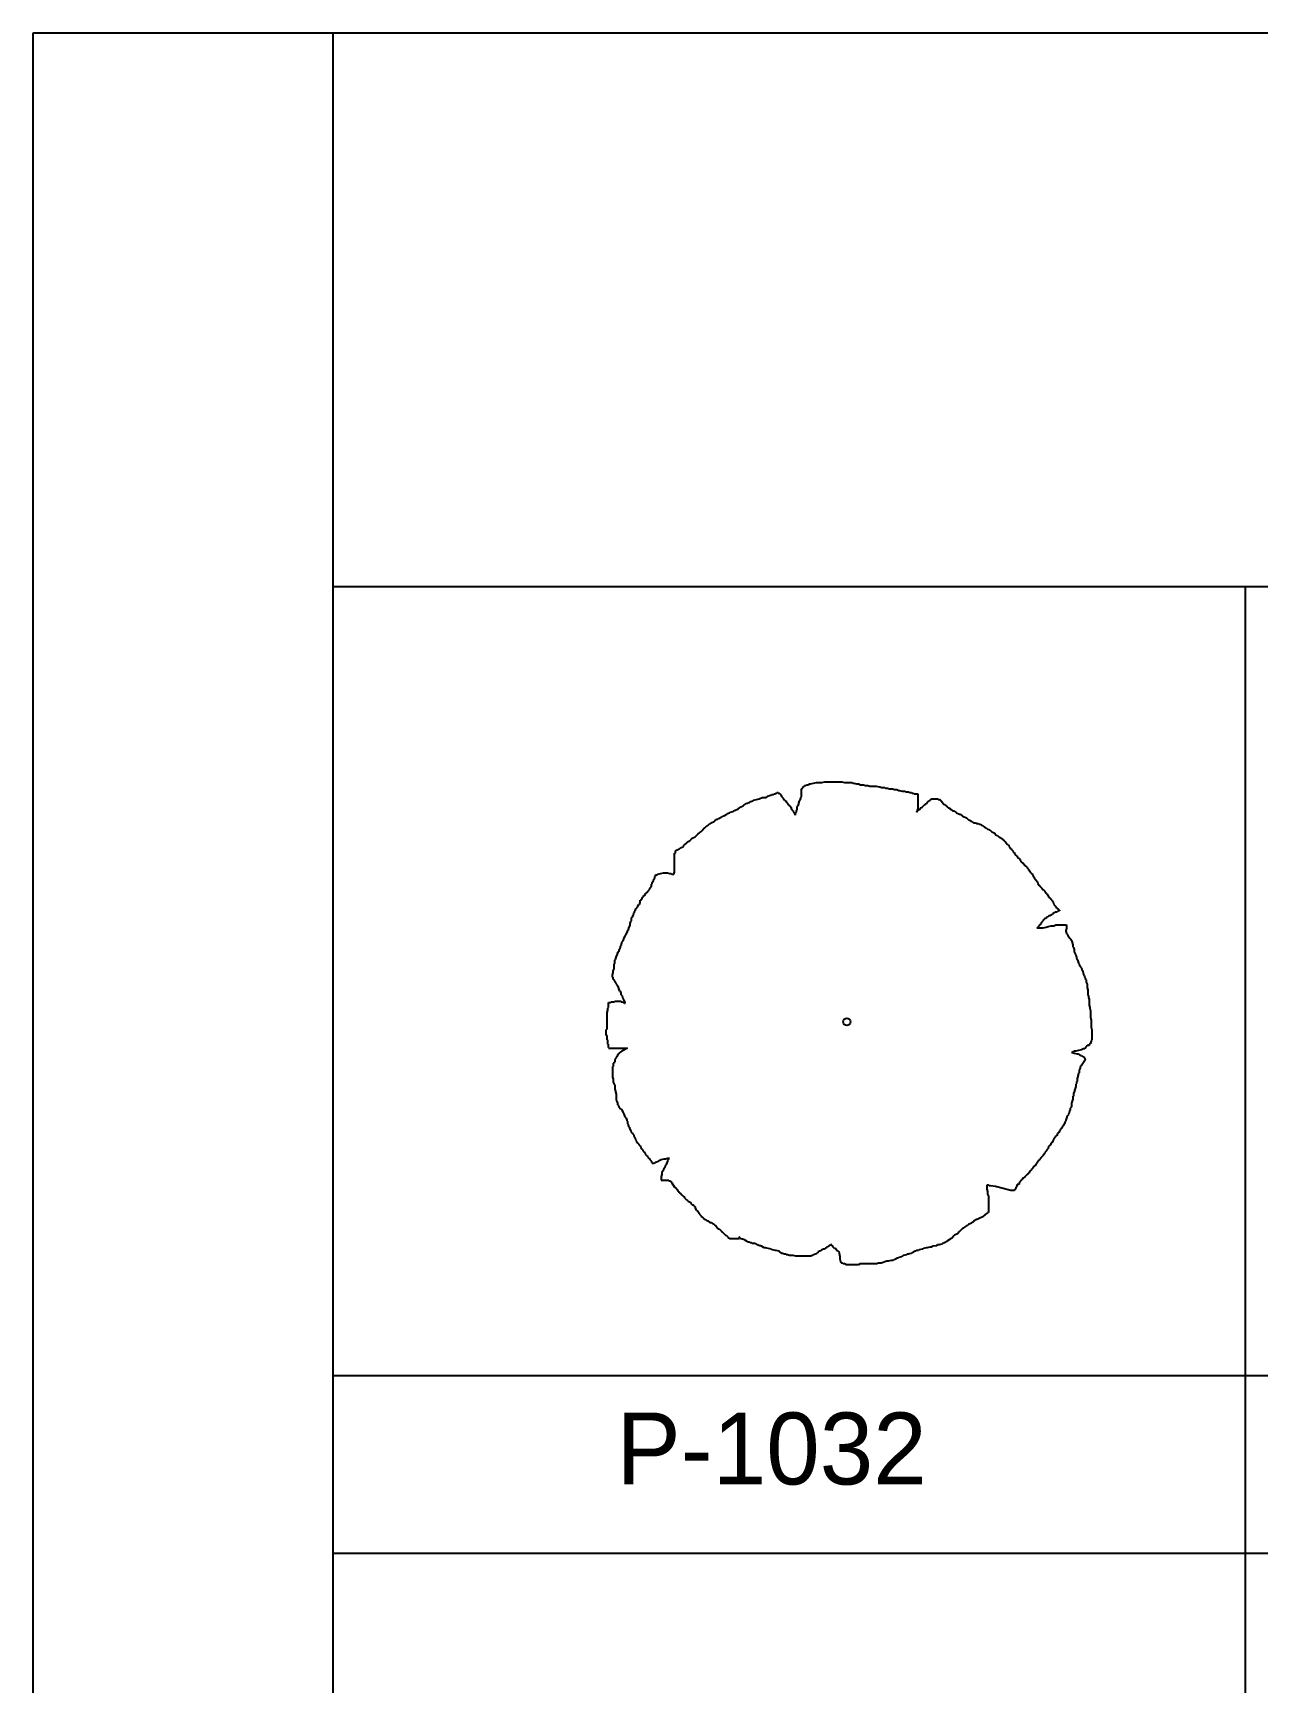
# Model space of a CAD drawing. Extents: x -74 to 94, y -49 to 40.
# Drawn here: x -68.92 to -58.7, y -25.26 to -11.49 of the extents above; entities that cross this region are included whole.
import ezdxf

# ---------------------------------------------------------------- set-up
doc = ezdxf.new("R2010")
doc.units = 0
doc.header["$LTSCALE"] = 100
doc.header["$MEASUREMENT"] = 0
doc.layers.add('FOLHA', color=3, linetype='CONTINUOUS')
doc.layers.add('P-ARVORE', color=2, linetype='CONTINUOUS')

# ---------------------------------------------------------------- blocks, each defined once
blk = doc.blocks.new('P-1032')
at = {"layer": 'P-ARVORE'}
for p, q in [((-0.756, 3.756), (-0.756, 3.886)), ((-0.756, 3.886), (-0.745, 3.886)), ((-0.745, 3.886), (-0.745, 3.897)), ((-0.745, 3.897), (-0.733, 3.897)), ((-0.733, 3.909), (-0.721, 3.921)), ((-0.733, 3.897), (-0.733, 3.909)), ((-0.721, 3.921), (-0.721, 3.933)), ((-0.721, 3.933), (-0.709, 3.933)), ((-0.709, 3.933), (-0.709, 3.944)), ((-0.709, 3.944), (-0.686, 3.944)), ((-0.686, 3.944), (-0.674, 3.956)), ((-0.674, 3.956), (-0.639, 3.956)), ((-0.639, 3.956), (-0.627, 3.968)), ((-0.627, 3.968), (-0.604, 3.968)), ((-0.604, 3.968), (-0.556, 3.98)), ((-0.556, 3.98), (-0.509, 3.991)), ((-0.509, 3.991), (-0.415, 3.991)), ((-0.415, 3.991), (-0.368, 4.003)), ((-0.368, 4.003), (-0.086, 4.003)), ((-0.086, 4.003), (-0.039, 3.991)), ((-0.039, 3.991), (0.09, 3.991)), ((0.09, 3.991), (0.102, 3.98)), ((0.102, 3.98), (0.114, 3.98)), ((0.114, 3.98), (0.161, 3.968)), ((0.161, 3.968), (0.208, 3.968)), ((0.208, 3.968), (0.219, 3.956)), ((0.219, 3.956), (0.29, 3.956)), ((0.29, 3.956), (0.302, 3.944)), ((0.302, 3.944), (0.349, 3.944)), ((0.349, 3.944), (0.384, 3.933)), ((0.384, 3.933), (0.49, 3.933)), ((0.49, 3.933), (0.537, 3.921)), ((0.537, 3.921), (0.549, 3.921)), ((0.549, 3.921), (0.584, 3.909)), ((0.584, 3.909), (0.631, 3.909)), ((0.631, 3.909), (0.643, 3.897)), ((0.643, 3.897), (0.69, 3.897)), ((0.69, 3.897), (0.702, 3.886)), ((0.702, 3.886), (0.772, 3.886)), ((0.772, 3.886), (0.784, 3.874)), ((0.784, 3.874), (0.831, 3.874)), ((0.831, 3.874), (0.866, 3.862)), ((0.866, 3.862), (0.878, 3.862)), ((0.878, 3.862), (0.925, 3.85)), ((-1.791, 3.568), (-1.779, 3.58)), ((-1.779, 3.58), (-1.732, 3.603)), ((-1.732, 3.603), (-1.72, 3.615)), ((-1.72, 3.615), (-1.685, 3.639)), ((-1.685, 3.639), (-1.673, 3.65)), ((-1.673, 3.65), (-1.65, 3.65)), ((-1.65, 3.65), (-1.638, 3.662)), ((-1.638, 3.662), (-1.626, 3.662)), ((-1.626, 3.662), (-1.603, 3.674)), ((-1.603, 3.674), (-1.568, 3.686)), ((-1.568, 3.686), (-1.556, 3.697)), ((-1.556, 3.697), (-1.509, 3.709)), ((-1.509, 3.709), (-1.462, 3.721)), ((-1.462, 3.721), (-1.415, 3.744)), ((-1.415, 3.744), (-1.344, 3.744)), ((-1.344, 3.744), (-1.309, 3.768)), ((-1.309, 3.768), (-1.297, 3.768)), ((-1.297, 3.768), (-1.285, 3.78)), ((-1.285, 3.78), (-1.262, 3.78)), ((-1.262, 3.78), (-1.25, 3.791)), ((-1.25, 3.791), (-1.226, 3.791)), ((-1.226, 3.791), (-1.215, 3.803)), ((-1.215, 3.803), (-1.191, 3.803)), ((-1.191, 3.803), (-1.191, 3.815)), ((-1.191, 3.815), (-1.168, 3.815)), ((-1.168, 3.815), (-1.168, 3.827)), ((-1.168, 3.827), (-1.144, 3.827)), ((-1.144, 3.827), (-1.144, 3.815)), ((-1.144, 3.815), (-1.133, 3.815)), ((-1.133, 3.815), (-1.109, 3.791)), ((-1.109, 3.791), (-1.085, 3.756)), ((-1.085, 3.756), (-1.062, 3.733)), ((-1.062, 3.733), (-1.038, 3.697)), ((-1.038, 3.697), (-1.027, 3.697)), ((-1.027, 3.697), (-1.027, 3.686)), ((-1.027, 3.686), (-1.015, 3.686)), ((-1.015, 3.686), (-1.015, 3.674)), ((-1.015, 3.674), (-1.003, 3.662)), ((-1.003, 3.662), (-0.992, 3.65)), ((-0.992, 3.65), (-0.968, 3.615)), ((-0.968, 3.615), (-0.956, 3.615)), ((-0.956, 3.615), (-0.956, 3.603)), ((-0.956, 3.603), (-0.933, 3.58)), ((-0.933, 3.58), (-0.921, 3.545)), ((-0.827, 3.592), (-0.815, 3.603)), ((-0.827, 3.545), (-0.827, 3.592)), ((-0.815, 3.603), (-0.803, 3.639)), ((-0.803, 3.65), (-0.791, 3.686)), ((-0.803, 3.639), (-0.803, 3.65)), ((-0.791, 3.686), (-0.78, 3.697)), ((-0.78, 3.697), (-0.768, 3.733)), ((-0.768, 3.744), (-0.756, 3.756)), ((-0.768, 3.733), (-0.768, 3.744)), ((0.925, 3.85), (0.972, 3.85)), ((0.972, 3.85), (0.984, 3.838)), ((0.984, 3.838), (1.031, 3.838)), ((1.031, 3.838), (1.043, 3.827)), ((1.043, 3.827), (1.078, 3.827)), ((1.078, 3.827), (1.09, 3.815)), ((1.09, 3.815), (1.113, 3.815)), ((1.113, 3.815), (1.125, 3.803)), ((1.125, 3.803), (1.184, 3.803)), ((1.184, 3.803), (1.184, 3.556)), ((1.231, 3.568), (1.255, 3.58)), ((1.255, 3.58), (1.29, 3.615)), ((1.29, 3.615), (1.301, 3.627)), ((1.301, 3.627), (1.313, 3.627)), ((1.313, 3.627), (1.313, 3.639)), ((1.313, 3.639), (1.325, 3.639)), ((1.325, 3.639), (1.325, 3.65)), ((1.325, 3.65), (1.337, 3.65)), ((1.337, 3.65), (1.337, 3.662)), ((1.337, 3.662), (1.348, 3.662)), ((1.348, 3.662), (1.348, 3.674)), ((1.348, 3.674), (1.36, 3.674)), ((1.36, 3.674), (1.36, 3.686)), ((1.36, 3.686), (1.372, 3.686)), ((1.372, 3.686), (1.384, 3.697)), ((1.384, 3.697), (1.396, 3.697)), ((1.396, 3.697), (1.396, 3.709)), ((1.396, 3.709), (1.407, 3.709)), ((1.407, 3.709), (1.407, 3.721)), ((1.407, 3.721), (1.525, 3.721)), ((1.525, 3.721), (1.525, 3.709)), ((1.525, 3.709), (1.548, 3.709)), ((1.548, 3.709), (1.56, 3.697)), ((1.56, 3.697), (1.56, 3.686)), ((1.56, 3.686), (1.572, 3.686)), ((1.572, 3.686), (1.595, 3.662)), ((1.595, 3.662), (1.595, 3.65)), ((1.595, 3.65), (1.607, 3.639)), ((1.607, 3.639), (1.619, 3.639)), ((1.619, 3.639), (1.619, 3.627)), ((1.619, 3.627), (1.631, 3.627)), ((1.631, 3.627), (1.654, 3.603)), ((1.654, 3.603), (1.666, 3.603)), ((1.666, 3.603), (1.666, 3.592)), ((1.666, 3.592), (1.678, 3.58)), ((1.678, 3.58), (1.69, 3.58)), ((1.69, 3.58), (1.69, 3.568)), ((-2.297, 3.298), (-2.285, 3.309)), ((-2.285, 3.309), (-2.273, 3.309)), ((-2.273, 3.309), (-2.261, 3.321)), ((-2.261, 3.321), (-2.214, 3.345)), ((-2.214, 3.345), (-2.203, 3.356)), ((-2.203, 3.356), (-2.167, 3.38)), ((-2.167, 3.38), (-2.155, 3.38)), ((-2.155, 3.38), (-2.144, 3.392)), ((-2.144, 3.392), (-2.132, 3.392)), ((-2.132, 3.392), (-2.12, 3.403)), ((-2.12, 3.403), (-2.097, 3.415)), ((-2.097, 3.415), (-2.085, 3.427)), ((-2.085, 3.427), (-2.073, 3.427)), ((-2.073, 3.427), (-2.062, 3.439)), ((-2.062, 3.439), (-2.05, 3.439)), ((-2.05, 3.439), (-2.003, 3.462)), ((-2.003, 3.462), (-1.991, 3.474)), ((-1.991, 3.474), (-1.956, 3.486)), ((-1.956, 3.486), (-1.944, 3.498)), ((-1.944, 3.498), (-1.897, 3.509)), ((-1.897, 3.509), (-1.861, 3.533)), ((-1.861, 3.533), (-1.85, 3.533)), ((-1.85, 3.533), (-1.838, 3.545)), ((-1.838, 3.545), (-1.826, 3.545)), ((-1.826, 3.545), (-1.803, 3.568)), ((-1.803, 3.568), (-1.791, 3.568)), ((-0.921, 3.545), (-0.909, 3.533)), ((-0.909, 3.533), (-0.909, 3.521)), ((-0.909, 3.521), (-0.897, 3.521)), ((-0.897, 3.521), (-0.897, 3.509)), ((-0.897, 3.509), (-0.886, 3.498)), ((-0.886, 3.498), (-0.886, 3.486)), ((-0.886, 3.486), (-0.874, 3.474)), ((-0.874, 3.474), (-0.874, 3.462)), ((-0.874, 3.462), (-0.862, 3.462)), ((-0.862, 3.462), (-0.85, 3.474)), ((-0.862, 3.462), (-0.862, 3.45)), ((-0.862, 3.45), (-0.862, 3.462)), ((-0.85, 3.486), (-0.839, 3.498)), ((-0.85, 3.474), (-0.85, 3.486)), ((-0.839, 3.521), (-0.827, 3.545)), ((-0.839, 3.498), (-0.839, 3.521)), ((1.16, 3.498), (1.184, 3.533)), ((1.172, 3.509), (1.16, 3.509)), ((1.16, 3.509), (1.16, 3.498)), ((1.184, 3.556), (1.172, 3.545)), ((1.172, 3.545), (1.172, 3.509)), ((1.184, 3.533), (1.231, 3.556)), ((1.231, 3.556), (1.231, 3.568)), ((1.69, 3.568), (1.713, 3.568)), ((1.713, 3.568), (1.713, 3.556)), ((1.713, 3.556), (1.736, 3.556)), ((1.736, 3.556), (1.736, 3.545)), ((1.736, 3.545), (1.76, 3.533)), ((1.76, 3.533), (1.76, 3.521)), ((1.76, 3.521), (1.784, 3.521)), ((1.784, 3.521), (1.819, 3.498)), ((1.819, 3.498), (1.831, 3.486)), ((1.831, 3.486), (1.878, 3.462)), ((1.878, 3.462), (1.889, 3.462)), ((1.889, 3.462), (1.925, 3.439)), ((1.925, 3.439), (1.937, 3.427)), ((1.937, 3.427), (1.948, 3.427)), ((1.948, 3.427), (1.995, 3.403)), ((1.995, 3.403), (2.007, 3.392)), ((2.007, 3.392), (2.03, 3.368)), ((2.03, 3.368), (2.042, 3.368)), ((2.042, 3.368), (2.054, 3.357)), ((2.054, 3.357), (2.066, 3.357)), ((2.066, 3.357), (2.078, 3.345)), ((2.078, 3.345), (2.089, 3.345)), ((2.089, 3.345), (2.101, 3.333)), ((2.101, 3.333), (2.113, 3.333)), ((2.113, 3.333), (2.113, 3.321)), ((2.113, 3.321), (2.148, 3.321)), ((2.148, 3.321), (2.16, 3.309)), ((2.16, 3.309), (2.195, 3.309)), ((2.195, 3.309), (2.207, 3.298)), ((-2.626, 3.015), (-2.579, 3.062)), ((-2.579, 3.062), (-2.532, 3.086)), ((-2.532, 3.086), (-2.485, 3.133)), ((-2.485, 3.133), (-2.45, 3.157)), ((-2.45, 3.157), (-2.438, 3.168)), ((-2.438, 3.168), (-2.414, 3.192)), ((-2.414, 3.192), (-2.379, 3.239)), ((-2.379, 3.239), (-2.367, 3.239)), ((-2.367, 3.239), (-2.332, 3.274)), ((-2.332, 3.274), (-2.32, 3.274)), ((-2.32, 3.274), (-2.297, 3.298)), ((2.207, 3.298), (2.23, 3.298)), ((2.23, 3.298), (2.242, 3.286)), ((2.242, 3.286), (2.254, 3.286)), ((2.254, 3.286), (2.254, 3.274)), ((2.254, 3.274), (2.266, 3.274)), ((2.266, 3.274), (2.289, 3.251)), ((2.289, 3.251), (2.301, 3.251)), ((2.301, 3.251), (2.313, 3.239)), ((2.313, 3.239), (2.325, 3.239)), ((2.325, 3.239), (2.336, 3.227)), ((2.336, 3.227), (2.348, 3.215)), ((2.348, 3.215), (2.36, 3.215)), ((2.36, 3.215), (2.372, 3.204)), ((2.372, 3.204), (2.383, 3.204)), ((2.383, 3.204), (2.395, 3.192)), ((2.395, 3.192), (2.407, 3.18)), ((2.407, 3.18), (2.418, 3.168)), ((2.418, 3.168), (2.466, 3.145)), ((2.466, 3.145), (2.466, 3.133)), ((2.466, 3.133), (2.477, 3.121)), ((2.477, 3.121), (2.489, 3.121)), ((2.489, 3.121), (2.501, 3.109)), ((2.501, 3.109), (2.513, 3.109)), ((2.513, 3.109), (2.536, 3.086)), ((2.536, 3.086), (2.548, 3.086)), ((2.548, 3.086), (2.548, 3.074)), ((2.548, 3.074), (2.56, 3.074)), ((2.56, 3.074), (2.571, 3.062)), ((2.571, 3.062), (2.583, 3.062)), ((2.583, 3.062), (2.607, 3.039)), ((2.607, 3.039), (2.618, 3.039)), ((2.618, 3.039), (2.618, 3.027)), ((-2.873, 2.498), (-2.873, 2.816)), ((-2.873, 2.816), (-2.861, 2.816)), ((-2.861, 2.816), (-2.861, 2.851)), ((-2.861, 2.851), (-2.849, 2.851)), ((-2.849, 2.863), (-2.814, 2.874)), ((-2.849, 2.851), (-2.849, 2.863)), ((-2.814, 2.874), (-2.802, 2.886)), ((-2.802, 2.886), (-2.79, 2.886)), ((-2.79, 2.886), (-2.767, 2.91)), ((-2.767, 2.91), (-2.755, 2.91)), ((-2.755, 2.91), (-2.743, 2.921)), ((-2.743, 2.921), (-2.732, 2.921)), ((-2.732, 2.921), (-2.72, 2.933)), ((-2.72, 2.945), (-2.684, 2.968)), ((-2.72, 2.933), (-2.72, 2.945)), ((-2.684, 2.968), (-2.673, 2.98)), ((-2.673, 2.98), (-2.638, 3.015)), ((-2.638, 3.015), (-2.626, 3.015)), ((2.618, 3.027), (2.63, 3.016)), ((2.63, 3.016), (2.642, 3.016)), ((2.642, 3.016), (2.642, 3.004)), ((2.642, 3.004), (2.654, 2.992)), ((2.654, 2.992), (2.677, 2.957)), ((2.677, 2.957), (2.689, 2.957)), ((2.689, 2.957), (2.689, 2.945)), ((2.689, 2.945), (2.701, 2.945)), ((2.701, 2.945), (2.701, 2.933)), ((2.701, 2.933), (2.713, 2.921)), ((2.713, 2.921), (2.736, 2.886)), ((2.736, 2.886), (2.748, 2.886)), ((2.748, 2.886), (2.748, 2.874)), ((2.748, 2.874), (2.771, 2.851)), ((2.771, 2.851), (2.771, 2.839)), ((2.771, 2.839), (2.783, 2.827)), ((2.783, 2.827), (2.795, 2.827)), ((2.795, 2.827), (2.795, 2.816)), ((2.795, 2.816), (2.818, 2.78)), ((2.818, 2.78), (2.83, 2.768)), ((2.83, 2.768), (2.842, 2.768)), ((2.842, 2.768), (2.842, 2.757)), ((2.842, 2.757), (2.865, 2.733)), ((-3.108, 2.475), (-3.061, 2.486)), ((-3.061, 2.486), (-2.99, 2.486)), ((-2.99, 2.486), (-2.955, 2.475)), ((-2.885, 2.463), (-2.873, 2.498)), ((2.865, 2.733), (2.889, 2.71)), ((2.889, 2.71), (2.889, 2.686)), ((2.889, 2.686), (2.901, 2.686)), ((2.901, 2.686), (2.901, 2.675)), ((2.901, 2.675), (2.912, 2.663)), ((2.912, 2.663), (2.924, 2.663)), ((2.924, 2.663), (2.924, 2.651)), ((2.924, 2.651), (2.936, 2.651)), ((2.936, 2.651), (2.948, 2.639)), ((2.948, 2.639), (2.948, 2.627)), ((2.948, 2.627), (2.959, 2.627)), ((2.959, 2.627), (2.971, 2.616)), ((2.971, 2.616), (2.971, 2.604)), ((2.971, 2.604), (2.983, 2.604)), ((2.983, 2.604), (2.995, 2.592)), ((2.995, 2.592), (2.995, 2.58)), ((2.995, 2.58), (3.007, 2.58)), ((3.007, 2.58), (3.007, 2.569)), ((3.007, 2.569), (3.03, 2.545)), ((3.03, 2.545), (3.03, 2.533)), ((3.03, 2.533), (3.042, 2.533)), ((3.042, 2.533), (3.065, 2.498)), ((3.065, 2.498), (3.065, 2.486)), ((3.065, 2.486), (3.077, 2.486)), ((3.077, 2.486), (3.077, 2.474)), ((-3.308, 2.192), (-3.284, 2.216)), ((-3.284, 2.228), (-3.261, 2.263)), ((-3.284, 2.216), (-3.284, 2.228)), ((-3.261, 2.263), (-3.261, 2.298)), ((-3.261, 2.298), (-3.249, 2.298)), ((-3.249, 2.322), (-3.226, 2.357)), ((-3.249, 2.298), (-3.249, 2.322)), ((-3.226, 2.369), (-3.202, 2.404)), ((-3.226, 2.357), (-3.226, 2.369)), ((-3.202, 2.404), (-3.202, 2.427)), ((-3.202, 2.427), (-3.19, 2.427)), ((-3.19, 2.427), (-3.19, 2.451)), ((-3.19, 2.451), (-3.167, 2.451)), ((-3.167, 2.451), (-3.155, 2.463)), ((-3.155, 2.463), (-3.108, 2.475)), ((-2.955, 2.475), (-2.931, 2.475)), ((-2.931, 2.475), (-2.92, 2.463)), ((-2.92, 2.463), (-2.885, 2.463)), ((3.077, 2.474), (3.089, 2.474)), ((3.089, 2.474), (3.089, 2.463)), ((3.089, 2.463), (3.1, 2.451)), ((3.1, 2.451), (3.1, 2.439)), ((3.1, 2.439), (3.124, 2.416)), ((3.124, 2.416), (3.124, 2.392)), ((3.124, 2.392), (3.136, 2.392)), ((3.136, 2.392), (3.136, 2.381)), ((3.136, 2.381), (3.148, 2.381)), ((3.148, 2.381), (3.148, 2.369)), ((3.148, 2.369), (3.159, 2.357)), ((3.159, 2.357), (3.171, 2.333)), ((3.171, 2.333), (3.183, 2.322)), ((3.183, 2.322), (3.183, 2.31)), ((3.183, 2.31), (3.206, 2.275)), ((3.206, 2.275), (3.218, 2.275)), ((3.218, 2.275), (3.218, 2.263)), ((3.218, 2.263), (3.23, 2.251)), ((3.23, 2.251), (3.254, 2.228)), ((3.254, 2.228), (3.277, 2.204)), ((3.277, 2.204), (3.289, 2.192)), ((-3.496, 1.91), (-3.472, 1.957)), ((-3.472, 1.957), (-3.461, 1.957)), ((-3.461, 1.957), (-3.449, 1.992)), ((-3.449, 1.992), (-3.449, 2.028)), ((-3.449, 2.028), (-3.437, 2.028)), ((-3.437, 2.028), (-3.414, 2.063)), ((-3.414, 2.063), (-3.414, 2.075)), ((-3.414, 2.075), (-3.402, 2.075)), ((-3.402, 2.075), (-3.402, 2.086)), ((-3.402, 2.086), (-3.39, 2.086)), ((-3.39, 2.086), (-3.39, 2.11)), ((-3.39, 2.11), (-3.378, 2.11)), ((-3.378, 2.11), (-3.367, 2.122)), ((-3.367, 2.134), (-3.355, 2.145)), ((-3.367, 2.122), (-3.367, 2.134)), ((-3.355, 2.145), (-3.343, 2.145)), ((-3.343, 2.145), (-3.343, 2.157)), ((-3.343, 2.157), (-3.331, 2.157)), ((-3.331, 2.157), (-3.331, 2.169)), ((-3.331, 2.169), (-3.319, 2.169)), ((-3.319, 2.169), (-3.319, 2.181)), ((-3.319, 2.181), (-3.308, 2.181)), ((-3.308, 2.181), (-3.308, 2.192)), ((3.289, 2.192), (3.3, 2.181)), ((3.3, 2.181), (3.324, 2.145)), ((3.324, 2.145), (3.336, 2.133)), ((3.336, 2.133), (3.336, 2.122)), ((3.336, 2.122), (3.347, 2.122)), ((3.347, 2.122), (3.371, 2.075)), ((3.371, 2.075), (3.383, 2.075)), ((3.383, 2.075), (3.383, 2.063)), ((3.383, 2.063), (3.395, 2.063)), ((3.395, 2.063), (3.395, 2.051)), ((3.395, 2.051), (3.418, 2.028)), ((3.418, 2.028), (3.43, 2.016)), ((3.43, 2.016), (3.43, 2.004)), ((3.43, 2.004), (3.442, 2.004)), ((3.442, 2.004), (3.442, 1.981)), ((3.442, 1.981), (3.453, 1.969)), ((3.453, 1.969), (3.453, 1.957)), ((3.453, 1.957), (3.477, 1.934)), ((3.477, 1.934), (3.477, 1.922)), ((-3.614, 1.64), (-3.602, 1.675)), ((-3.602, 1.675), (-3.59, 1.687)), ((-3.59, 1.734), (-3.578, 1.745)), ((-3.59, 1.687), (-3.59, 1.734)), ((-3.578, 1.745), (-3.566, 1.781)), ((-3.566, 1.781), (-3.555, 1.793)), ((-3.555, 1.793), (-3.555, 1.816)), ((-3.555, 1.816), (-3.543, 1.816)), ((-3.543, 1.84), (-3.531, 1.851)), ((-3.543, 1.816), (-3.543, 1.84)), ((-3.531, 1.851), (-3.52, 1.887)), ((-3.52, 1.887), (-3.496, 1.91)), ((3.254, 1.663), (3.241, 1.651)), ((3.265, 1.675), (3.254, 1.663)), ((3.277, 1.687), (3.265, 1.687)), ((3.265, 1.687), (3.265, 1.675)), ((3.3, 1.722), (3.277, 1.699)), ((3.277, 1.699), (3.277, 1.687)), ((3.324, 1.722), (3.3, 1.722)), ((3.336, 1.746), (3.324, 1.734)), ((3.324, 1.734), (3.324, 1.722)), ((3.347, 1.746), (3.336, 1.746)), ((3.359, 1.757), (3.347, 1.746)), ((3.371, 1.769), (3.359, 1.757)), ((3.395, 1.769), (3.371, 1.769)), ((3.406, 1.781), (3.395, 1.781)), ((3.395, 1.781), (3.395, 1.769)), ((3.418, 1.793), (3.406, 1.781)), ((3.43, 1.793), (3.418, 1.793)), ((3.442, 1.804), (3.43, 1.804)), ((3.43, 1.804), (3.43, 1.793)), ((3.453, 1.816), (3.442, 1.804)), ((3.465, 1.816), (3.453, 1.816)), ((3.477, 1.828), (3.465, 1.816)), ((3.477, 1.922), (3.488, 1.922)), ((3.5, 1.828), (3.477, 1.828)), ((3.488, 1.922), (3.488, 1.91)), ((3.488, 1.91), (3.5, 1.91)), ((3.5, 1.91), (3.5, 1.898)), ((3.5, 1.898), (3.512, 1.898)), ((3.512, 1.84), (3.5, 1.828)), ((3.512, 1.898), (3.512, 1.887)), ((3.512, 1.887), (3.524, 1.887)), ((3.524, 1.84), (3.512, 1.84)), ((3.524, 1.887), (3.524, 1.875)), ((3.524, 1.875), (3.536, 1.875)), ((3.536, 1.851), (3.524, 1.84)), ((3.536, 1.875), (3.536, 1.863)), ((3.536, 1.863), (3.547, 1.863)), ((3.547, 1.851), (3.536, 1.851)), ((3.547, 1.863), (3.547, 1.851)), ((-3.743, 1.346), (-3.719, 1.381)), ((-3.719, 1.393), (-3.696, 1.428)), ((-3.719, 1.381), (-3.719, 1.393)), ((-3.696, 1.44), (-3.684, 1.452)), ((-3.696, 1.428), (-3.696, 1.44)), ((-3.684, 1.463), (-3.661, 1.499)), ((-3.684, 1.452), (-3.684, 1.463)), ((-3.661, 1.499), (-3.661, 1.522)), ((-3.661, 1.522), (-3.649, 1.522)), ((-3.649, 1.522), (-3.637, 1.557)), ((-3.637, 1.569), (-3.614, 1.605)), ((-3.637, 1.557), (-3.637, 1.569)), ((-3.614, 1.605), (-3.614, 1.64)), ((3.183, 1.581), (3.171, 1.569)), ((3.171, 1.569), (3.277, 1.569)), ((3.206, 1.604), (3.183, 1.581)), ((3.218, 1.616), (3.206, 1.604)), ((3.23, 1.616), (3.218, 1.616)), ((3.241, 1.64), (3.23, 1.64)), ((3.23, 1.64), (3.23, 1.616)), ((3.241, 1.651), (3.241, 1.64)), ((3.277, 1.569), (3.324, 1.581)), ((3.324, 1.581), (3.359, 1.593)), ((3.359, 1.593), (3.406, 1.604)), ((3.406, 1.604), (3.453, 1.604)), ((3.453, 1.604), (3.488, 1.616)), ((3.488, 1.616), (3.665, 1.616)), ((3.665, 1.558), (3.653, 1.522)), ((3.653, 1.522), (3.653, 1.51)), ((3.653, 1.51), (3.665, 1.475)), ((3.665, 1.616), (3.665, 1.558)), ((3.665, 1.475), (3.677, 1.463)), ((3.677, 1.463), (3.689, 1.428)), ((3.689, 1.428), (3.724, 1.393)), ((3.724, 1.393), (3.724, 1.381)), ((3.724, 1.381), (3.735, 1.381)), ((3.735, 1.381), (3.735, 1.369)), ((-3.849, 1.087), (-3.825, 1.122)), ((-3.825, 1.134), (-3.813, 1.169)), ((-3.825, 1.122), (-3.825, 1.134)), ((-3.813, 1.169), (-3.802, 1.169)), ((-3.802, 1.169), (-3.79, 1.205)), ((-3.79, 1.205), (-3.778, 1.24)), ((-3.778, 1.264), (-3.766, 1.275)), ((-3.778, 1.24), (-3.778, 1.264)), ((-3.766, 1.275), (-3.755, 1.31)), ((-3.755, 1.322), (-3.743, 1.334)), ((-3.755, 1.31), (-3.755, 1.322)), ((-3.743, 1.334), (-3.743, 1.346)), ((3.735, 1.369), (3.747, 1.358)), ((3.747, 1.358), (3.759, 1.322)), ((3.759, 1.322), (3.771, 1.287)), ((3.771, 1.287), (3.771, 1.252)), ((3.771, 1.252), (3.783, 1.24)), ((3.783, 1.24), (3.794, 1.205)), ((3.794, 1.205), (3.794, 1.169)), ((3.794, 1.169), (3.806, 1.134)), ((3.806, 1.134), (3.806, 1.122)), ((3.806, 1.122), (3.818, 1.122)), ((3.818, 1.122), (3.83, 1.075)), ((-3.908, 0.781), (-3.896, 0.828)), ((-3.896, 0.852), (-3.884, 0.887)), ((-3.896, 0.828), (-3.896, 0.852)), ((-3.884, 0.958), (-3.872, 0.981)), ((-3.884, 0.887), (-3.884, 0.958)), ((-3.872, 1.028), (-3.86, 1.04)), ((-3.872, 0.981), (-3.872, 1.028)), ((-3.86, 1.04), (-3.849, 1.075)), ((-3.849, 1.075), (-3.849, 1.087)), ((3.83, 1.075), (3.83, 1.064)), ((3.83, 1.064), (3.853, 1.028)), ((3.853, 1.028), (3.853, 1.017)), ((3.853, 1.017), (3.865, 0.981)), ((3.865, 0.981), (3.877, 0.969)), ((3.877, 0.969), (3.877, 0.958)), ((3.877, 0.958), (3.9, 0.923)), ((3.9, 0.923), (3.9, 0.911)), ((3.9, 0.911), (3.912, 0.899)), ((3.912, 0.899), (3.924, 0.852)), ((3.924, 0.852), (3.936, 0.852)), ((3.936, 0.852), (3.936, 0.84)), ((3.936, 0.84), (3.947, 0.793)), ((-3.908, 0.746), (-3.908, 0.781)), ((-3.896, 0.746), (-3.908, 0.746)), ((-3.896, 0.711), (-3.896, 0.746)), ((-3.884, 0.699), (-3.896, 0.711)), ((-3.884, 0.687), (-3.884, 0.699)), ((-3.872, 0.687), (-3.884, 0.687)), ((-3.872, 0.675), (-3.872, 0.687)), ((-3.86, 0.664), (-3.872, 0.675)), ((-3.86, 0.652), (-3.86, 0.664)), ((-3.849, 0.652), (-3.86, 0.652)), ((-3.849, 0.64), (-3.849, 0.652)), ((-3.837, 0.628), (-3.849, 0.64)), ((-3.837, 0.617), (-3.837, 0.628)), ((-3.825, 0.605), (-3.837, 0.617)), ((-3.825, 0.593), (-3.825, 0.605)), ((-3.813, 0.593), (-3.825, 0.593)), ((-3.802, 0.558), (-3.813, 0.593)), ((-3.79, 0.523), (-3.802, 0.558)), ((3.947, 0.793), (3.959, 0.781)), ((3.959, 0.781), (3.971, 0.734)), ((3.971, 0.734), (3.982, 0.723)), ((3.982, 0.723), (3.982, 0.699)), ((3.982, 0.699), (3.994, 0.699)), ((3.994, 0.699), (3.994, 0.664)), ((3.994, 0.664), (4.006, 0.629)), ((4.006, 0.629), (4.006, 0.57)), ((4.006, 0.57), (4.018, 0.534)), ((-3.978, 0.241), (-3.978, 0.323)), ((-3.978, 0.323), (-3.943, 0.323)), ((-3.943, 0.323), (-3.931, 0.334)), ((-3.931, 0.334), (-3.884, 0.334)), ((-3.884, 0.334), (-3.872, 0.346)), ((-3.872, 0.346), (-3.766, 0.346)), ((-3.79, 0.511), (-3.79, 0.523)), ((-3.778, 0.511), (-3.79, 0.511)), ((-3.766, 0.476), (-3.778, 0.511)), ((-3.766, 0.452), (-3.766, 0.476)), ((-3.755, 0.452), (-3.766, 0.452)), ((-3.766, 0.346), (-3.766, 0.334)), ((-3.766, 0.334), (-3.743, 0.334)), ((-3.755, 0.44), (-3.755, 0.452)), ((-3.743, 0.429), (-3.755, 0.44)), ((-3.731, 0.382), (-3.743, 0.429)), ((-3.743, 0.334), (-3.731, 0.323)), ((-3.719, 0.37), (-3.731, 0.382)), ((-3.731, 0.323), (-3.708, 0.323)), ((-3.708, 0.346), (-3.719, 0.37)), ((-3.696, 0.334), (-3.708, 0.346)), ((-3.708, 0.323), (-3.708, 0.311)), ((-3.708, 0.311), (-3.696, 0.311)), ((-3.696, 0.311), (-3.696, 0.334)), ((4.018, 0.534), (4.018, 0.452)), ((4.018, 0.452), (4.029, 0.429)), ((4.029, 0.429), (4.029, 0.405)), ((4.029, 0.405), (4.041, 0.37)), ((4.041, 0.37), (4.041, 0.276)), ((4.041, 0.276), (4.053, 0.241)), ((-4.001, 0.158), (-3.99, 0.194)), ((-4.001, -0.124), (-4.001, 0.158)), ((-3.99, 0.229), (-3.978, 0.241)), ((-3.99, 0.194), (-3.99, 0.229)), ((4.053, 0.241), (4.053, 0.229)), ((4.053, 0.229), (4.065, 0.182)), ((4.065, 0.182), (4.065, 0.076)), ((4.065, 0.076), (4.077, 0.029)), ((4.077, 0.029), (4.077, -0.089)), ((-4.013, -0.136), (-4.001, -0.124)), ((-4.013, -0.23), (-4.013, -0.136)), ((-4.001, -0.23), (-4.013, -0.23)), ((-4.001, -0.3), (-4.001, -0.23)), ((4.077, -0.089), (4.088, -0.136)), ((4.088, -0.136), (4.088, -0.3)), ((-3.99, -0.3), (-4.001, -0.3)), ((-3.99, -0.371), (-3.99, -0.3)), ((-3.978, -0.371), (-3.99, -0.371)), ((-3.978, -0.43), (-3.978, -0.371)), ((-3.978, -0.441), (-3.66, -0.441)), ((-3.813, -0.547), (-3.825, -0.547)), ((-3.825, -0.547), (-3.825, -0.57)), ((-3.801, -0.535), (-3.813, -0.547)), ((-3.754, -0.488), (-3.801, -0.524)), ((-3.801, -0.524), (-3.801, -0.535)), ((-3.66, -0.441), (-3.754, -0.488)), ((3.759, -0.512), (3.747, -0.512)), ((3.747, -0.512), (3.794, -0.524)), ((3.771, -0.5), (3.759, -0.512)), ((3.783, -0.5), (3.771, -0.5)), ((3.794, -0.489), (3.783, -0.5)), ((3.818, -0.489), (3.794, -0.489)), ((3.794, -0.524), (3.841, -0.535)), ((3.865, -0.477), (3.818, -0.489)), ((3.841, -0.535), (3.865, -0.535)), ((3.912, -0.465), (3.865, -0.477)), ((3.865, -0.535), (3.877, -0.547)), ((3.877, -0.547), (3.888, -0.547)), ((3.888, -0.547), (3.9, -0.559)), ((3.947, -0.453), (3.912, -0.465)), ((3.971, -0.453), (3.947, -0.453)), ((3.982, -0.441), (3.971, -0.441)), ((3.971, -0.441), (3.971, -0.453)), ((3.994, -0.418), (3.982, -0.43)), ((3.982, -0.43), (3.982, -0.441)), ((4.006, -0.406), (3.994, -0.406)), ((3.994, -0.406), (3.994, -0.418)), ((4.041, -0.394), (4.006, -0.394)), ((4.006, -0.394), (4.006, -0.406)), ((4.053, -0.371), (4.041, -0.371)), ((4.041, -0.371), (4.041, -0.394)), ((4.065, -0.359), (4.053, -0.359)), ((4.053, -0.359), (4.053, -0.371)), ((4.077, -0.324), (4.065, -0.359)), ((4.088, -0.3), (4.077, -0.312)), ((4.077, -0.312), (4.077, -0.324)), ((-3.896, -0.747), (-3.908, -0.747)), ((-3.908, -0.747), (-3.908, -0.923)), ((-3.884, -0.688), (-3.896, -0.688)), ((-3.896, -0.688), (-3.896, -0.747)), ((-3.872, -0.665), (-3.884, -0.676)), ((-3.884, -0.676), (-3.884, -0.688)), ((-3.86, -0.617), (-3.872, -0.629)), ((-3.872, -0.629), (-3.872, -0.665)), ((-3.849, -0.606), (-3.86, -0.606)), ((-3.86, -0.606), (-3.86, -0.617)), ((-3.837, -0.582), (-3.849, -0.582)), ((-3.849, -0.582), (-3.849, -0.606)), ((-3.825, -0.57), (-3.837, -0.57)), ((-3.837, -0.57), (-3.837, -0.582)), ((3.889, -0.77), (3.877, -0.806)), ((3.877, -0.806), (3.877, -0.853)), ((3.9, -0.747), (3.889, -0.758)), ((3.889, -0.758), (3.889, -0.77)), ((3.9, -0.559), (3.912, -0.559)), ((3.912, -0.735), (3.9, -0.735)), ((3.9, -0.735), (3.9, -0.747)), ((3.912, -0.559), (3.924, -0.571)), ((3.924, -0.712), (3.912, -0.723)), ((3.912, -0.723), (3.912, -0.735)), ((3.924, -0.571), (3.936, -0.571)), ((3.982, -0.63), (3.924, -0.712)), ((3.936, -0.571), (3.947, -0.582)), ((3.947, -0.582), (3.959, -0.582)), ((3.959, -0.582), (3.959, -0.606)), ((3.959, -0.606), (3.971, -0.606)), ((3.971, -0.606), (3.971, -0.618)), ((3.971, -0.618), (3.982, -0.63)), ((-3.908, -0.923), (-3.896, -0.958)), ((-3.896, -0.958), (-3.896, -1.005)), ((-3.896, -1.005), (-3.884, -1.041)), ((-3.884, -1.041), (-3.884, -1.053)), ((-3.884, -1.053), (-3.872, -1.053)), ((-3.872, -1.053), (-3.872, -1.123)), ((3.818, -1.076), (3.806, -1.111)), ((3.83, -1.029), (3.818, -1.041)), ((3.818, -1.041), (3.818, -1.076)), ((3.842, -0.994), (3.83, -0.994)), ((3.83, -0.994), (3.83, -1.029)), ((3.853, -0.912), (3.842, -0.947)), ((3.842, -0.947), (3.842, -0.994)), ((3.865, -0.864), (3.853, -0.9)), ((3.853, -0.9), (3.853, -0.912)), ((3.877, -0.853), (3.865, -0.853)), ((3.865, -0.853), (3.865, -0.864)), ((-3.872, -1.123), (-3.86, -1.158)), ((-3.86, -1.158), (-3.86, -1.17)), ((-3.86, -1.17), (-3.849, -1.205)), ((-3.849, -1.205), (-3.849, -1.311)), ((-3.849, -1.311), (-3.837, -1.323)), ((-3.837, -1.323), (-3.825, -1.358)), ((-3.825, -1.358), (-3.825, -1.382)), ((3.759, -1.323), (3.748, -1.358)), ((3.748, -1.358), (3.748, -1.417)), ((3.771, -1.288), (3.759, -1.323)), ((3.783, -1.241), (3.771, -1.241)), ((3.771, -1.241), (3.771, -1.288)), ((3.795, -1.158), (3.783, -1.194)), ((3.783, -1.194), (3.783, -1.241)), ((3.806, -1.111), (3.795, -1.146)), ((3.795, -1.146), (3.795, -1.158)), ((-3.825, -1.382), (-3.813, -1.382)), ((-3.813, -1.382), (-3.813, -1.393)), ((-3.813, -1.393), (-3.801, -1.405)), ((-3.801, -1.405), (-3.801, -1.417)), ((-3.801, -1.417), (-3.778, -1.452)), ((-3.778, -1.452), (-3.766, -1.452)), ((-3.766, -1.452), (-3.754, -1.464)), ((-3.754, -1.464), (-3.754, -1.476)), ((-3.754, -1.476), (-3.731, -1.511)), ((-3.731, -1.511), (-3.731, -1.523)), ((-3.731, -1.523), (-3.719, -1.535)), ((-3.719, -1.535), (-3.707, -1.57)), ((-3.707, -1.57), (-3.696, -1.582)), ((-3.696, -1.582), (-3.696, -1.593)), ((-3.696, -1.593), (-3.684, -1.605)), ((-3.684, -1.605), (-3.672, -1.64)), ((-3.672, -1.64), (-3.672, -1.652)), ((3.665, -1.605), (3.654, -1.64)), ((3.654, -1.64), (3.654, -1.652)), ((3.677, -1.57), (3.665, -1.605)), ((3.689, -1.558), (3.677, -1.57)), ((3.701, -1.534), (3.689, -1.546)), ((3.689, -1.546), (3.689, -1.558)), ((3.712, -1.488), (3.701, -1.534)), ((3.724, -1.476), (3.712, -1.488)), ((3.736, -1.429), (3.724, -1.441)), ((3.724, -1.441), (3.724, -1.476)), ((3.748, -1.417), (3.736, -1.429)), ((-3.672, -1.652), (-3.66, -1.664)), ((-3.66, -1.664), (-3.66, -1.699)), ((-3.66, -1.699), (-3.649, -1.711)), ((-3.649, -1.711), (-3.649, -1.723)), ((-3.649, -1.723), (-3.637, -1.758)), ((-3.637, -1.758), (-3.625, -1.758)), ((-3.625, -1.758), (-3.625, -1.781)), ((-3.625, -1.781), (-3.602, -1.817)), ((-3.602, -1.817), (-3.602, -1.829)), ((-3.602, -1.829), (-3.59, -1.84)), ((-3.59, -1.84), (-3.59, -1.852)), ((-3.59, -1.852), (-3.578, -1.852)), ((-3.578, -1.852), (-3.578, -1.864)), ((-3.578, -1.864), (-3.566, -1.876)), ((-3.566, -1.876), (-3.566, -1.887)), ((-3.566, -1.887), (-3.555, -1.887)), ((-3.555, -1.887), (-3.555, -1.911)), ((-3.555, -1.911), (-3.543, -1.923)), ((-3.543, -1.923), (-3.531, -1.946)), ((3.477, -1.923), (3.454, -1.958)), ((3.489, -1.899), (3.477, -1.911)), ((3.477, -1.911), (3.477, -1.923)), ((3.501, -1.899), (3.489, -1.899)), ((3.512, -1.864), (3.501, -1.899)), ((3.524, -1.852), (3.512, -1.864)), ((3.536, -1.852), (3.524, -1.852)), ((3.547, -1.817), (3.536, -1.852)), ((3.559, -1.805), (3.547, -1.817)), ((3.571, -1.793), (3.559, -1.805)), ((3.583, -1.781), (3.571, -1.781)), ((3.571, -1.781), (3.571, -1.793)), ((3.595, -1.746), (3.583, -1.781)), ((3.606, -1.735), (3.595, -1.735)), ((3.595, -1.735), (3.595, -1.746)), ((3.618, -1.723), (3.606, -1.735)), ((3.63, -1.699), (3.618, -1.699)), ((3.618, -1.699), (3.618, -1.723)), ((3.642, -1.664), (3.63, -1.699)), ((3.654, -1.652), (3.642, -1.664)), ((-3.531, -1.946), (-3.531, -1.958)), ((-3.531, -1.958), (-3.519, -1.97)), ((-3.519, -1.97), (-3.519, -1.981)), ((-3.519, -1.981), (-3.508, -1.993)), ((-3.508, -1.993), (-3.508, -2.005)), ((-3.508, -2.005), (-3.496, -2.017)), ((-3.496, -2.017), (-3.484, -2.028)), ((-3.484, -2.028), (-3.472, -2.04)), ((-3.472, -2.04), (-3.472, -2.052)), ((-3.472, -2.052), (-3.461, -2.064)), ((-3.461, -2.064), (-3.449, -2.064)), ((-3.449, -2.064), (-3.449, -2.076)), ((-3.449, -2.076), (-3.437, -2.087)), ((-3.437, -2.087), (-3.437, -2.099)), ((-3.437, -2.099), (-3.425, -2.111)), ((-3.425, -2.111), (-3.413, -2.123)), ((-3.413, -2.123), (-3.413, -2.134)), ((-3.413, -2.134), (-3.402, -2.134)), ((-3.402, -2.134), (-3.402, -2.146)), ((-3.402, -2.146), (-3.39, -2.158)), ((-3.39, -2.158), (-3.39, -2.17)), ((-3.39, -2.17), (-3.378, -2.17)), ((-3.378, -2.17), (-3.378, -2.181)), ((-3.378, -2.181), (-3.366, -2.193)), ((-3.366, -2.193), (-3.366, -2.205)), ((3.301, -2.193), (3.277, -2.228)), ((3.313, -2.169), (3.301, -2.181)), ((3.301, -2.181), (3.301, -2.193)), ((3.324, -2.158), (3.313, -2.169)), ((3.336, -2.146), (3.324, -2.146)), ((3.324, -2.146), (3.324, -2.158)), ((3.348, -2.123), (3.336, -2.134)), ((3.336, -2.134), (3.336, -2.146)), ((3.36, -2.111), (3.348, -2.123)), ((3.383, -2.064), (3.36, -2.099)), ((3.36, -2.099), (3.36, -2.111)), ((3.395, -2.052), (3.383, -2.064)), ((3.407, -2.017), (3.395, -2.052)), ((3.418, -2.017), (3.407, -2.017)), ((3.442, -1.981), (3.418, -2.017)), ((3.454, -1.958), (3.442, -1.97)), ((3.442, -1.97), (3.442, -1.981)), ((-3.366, -2.205), (-3.355, -2.217)), ((-3.355, -2.217), (-3.343, -2.228)), ((-3.343, -2.228), (-3.331, -2.228)), ((-3.331, -2.228), (-3.331, -2.24)), ((-3.331, -2.24), (-3.319, -2.252)), ((-3.319, -2.252), (-3.319, -2.264)), ((-3.319, -2.264), (-3.308, -2.264)), ((-3.308, -2.264), (-3.308, -2.275)), ((-3.308, -2.275), (-3.296, -2.275)), ((-3.296, -2.275), (-3.296, -2.287)), ((-3.296, -2.287), (-3.284, -2.287)), ((-3.284, -2.287), (-3.284, -2.299)), ((-3.284, -2.299), (-3.272, -2.311)), ((-3.272, -2.311), (-3.272, -2.323)), ((-3.272, -2.323), (-3.261, -2.323)), ((-3.261, -2.323), (-3.261, -2.346)), ((-3.261, -2.346), (-3.249, -2.346)), ((-3.249, -2.346), (-3.249, -2.358)), ((-3.249, -2.358), (-3.214, -2.358)), ((-3.214, -2.358), (-3.202, -2.346)), ((-3.202, -2.346), (-3.19, -2.346)), ((-3.19, -2.346), (-3.178, -2.334)), ((-3.178, -2.334), (-3.167, -2.334)), ((-3.167, -2.334), (-3.155, -2.323)), ((-3.155, -2.323), (-3.143, -2.323)), ((-3.143, -2.323), (-3.131, -2.311)), ((-3.131, -2.311), (-3.096, -2.299)), ((-3.096, -2.299), (-3.049, -2.287)), ((-3.061, -2.475), (-3.084, -2.511)), ((-3.037, -2.428), (-3.061, -2.464)), ((-3.061, -2.464), (-3.061, -2.475)), ((-3.049, -2.287), (-3.014, -2.287)), ((-3.025, -2.405), (-3.037, -2.416)), ((-3.037, -2.416), (-3.037, -2.428)), ((-3.014, -2.381), (-3.025, -2.393)), ((-3.025, -2.393), (-3.025, -2.405)), ((-3.014, -2.287), (-3.002, -2.275)), ((-2.99, -2.323), (-3.014, -2.381)), ((-3.002, -2.275), (-2.978, -2.275)), ((-2.978, -2.299), (-2.99, -2.311)), ((-2.99, -2.311), (-2.99, -2.323)), ((-2.978, -2.275), (-2.978, -2.264)), ((-2.978, -2.264), (-2.978, -2.299)), ((3.077, -2.475), (3.066, -2.487)), ((3.089, -2.452), (3.077, -2.464)), ((3.077, -2.464), (3.077, -2.475)), ((3.101, -2.44), (3.089, -2.452)), ((3.124, -2.405), (3.101, -2.44)), ((3.136, -2.405), (3.124, -2.405)), ((3.159, -2.369), (3.136, -2.405)), ((3.171, -2.358), (3.159, -2.369)), ((3.183, -2.323), (3.171, -2.358)), ((3.195, -2.311), (3.183, -2.323)), ((3.207, -2.311), (3.195, -2.311)), ((3.218, -2.299), (3.207, -2.311)), ((3.23, -2.287), (3.218, -2.287)), ((3.218, -2.287), (3.218, -2.299)), ((3.242, -2.264), (3.23, -2.275)), ((3.23, -2.275), (3.23, -2.287)), ((3.254, -2.252), (3.242, -2.264)), ((3.266, -2.24), (3.254, -2.252)), ((3.277, -2.228), (3.266, -2.24)), ((-3.084, -2.546), (-3.096, -2.581)), ((-3.096, -2.581), (-3.096, -2.64)), ((-3.096, -2.64), (-2.967, -2.64)), ((-3.084, -2.511), (-3.084, -2.546)), ((-2.967, -2.64), (-2.967, -2.652)), ((-2.967, -2.652), (-2.943, -2.652)), ((-2.943, -2.652), (-2.943, -2.663)), ((-2.943, -2.663), (-2.931, -2.663)), ((-2.931, -2.663), (-2.931, -2.675)), ((-2.931, -2.675), (-2.92, -2.687)), ((-2.92, -2.687), (-2.873, -2.758)), ((2.36, -2.722), (2.336, -2.722)), ((2.336, -2.722), (2.336, -2.793)), ((2.372, -2.734), (2.36, -2.722)), ((2.395, -2.734), (2.372, -2.734)), ((2.478, -2.746), (2.395, -2.734)), ((2.607, -2.781), (2.478, -2.746)), ((2.842, -2.711), (2.83, -2.746)), ((2.83, -2.746), (2.83, -2.758)), ((2.866, -2.711), (2.842, -2.711)), ((2.877, -2.675), (2.866, -2.711)), ((2.889, -2.663), (2.877, -2.675)), ((2.901, -2.652), (2.889, -2.652)), ((2.889, -2.652), (2.889, -2.663)), ((2.913, -2.64), (2.901, -2.652)), ((2.925, -2.628), (2.913, -2.64)), ((2.936, -2.616), (2.925, -2.616)), ((2.925, -2.616), (2.925, -2.628)), ((2.972, -2.581), (2.936, -2.616)), ((2.983, -2.569), (2.972, -2.581)), ((2.995, -2.557), (2.983, -2.569)), ((3.007, -2.546), (2.995, -2.557)), ((3.019, -2.546), (3.007, -2.546)), ((3.03, -2.522), (3.019, -2.534)), ((3.019, -2.534), (3.019, -2.546)), ((3.042, -2.522), (3.03, -2.522)), ((3.066, -2.487), (3.042, -2.511)), ((3.042, -2.511), (3.042, -2.522)), ((-2.873, -2.758), (-2.861, -2.758)), ((-2.861, -2.758), (-2.861, -2.769)), ((-2.861, -2.769), (-2.849, -2.781)), ((-2.849, -2.781), (-2.837, -2.793)), ((-2.837, -2.793), (-2.814, -2.828)), ((-2.814, -2.828), (-2.802, -2.828)), ((-2.802, -2.828), (-2.802, -2.84)), ((-2.802, -2.84), (-2.79, -2.852)), ((-2.79, -2.852), (-2.779, -2.852)), ((-2.779, -2.852), (-2.755, -2.887)), ((-2.755, -2.887), (-2.743, -2.899)), ((-2.743, -2.899), (-2.732, -2.91)), ((-2.732, -2.91), (-2.72, -2.91)), ((-2.72, -2.91), (-2.708, -2.934)), ((-2.708, -2.934), (-2.673, -2.969)), ((-2.673, -2.969), (-2.661, -2.981)), ((-2.661, -2.981), (-2.649, -2.993)), ((-2.649, -2.993), (-2.602, -3.016)), ((-2.602, -3.016), (-2.602, -3.028)), ((2.336, -2.793), (2.348, -2.828)), ((2.348, -2.828), (2.348, -2.875)), ((2.348, -2.875), (2.36, -2.91)), ((2.36, -2.91), (2.36, -3.181)), ((2.689, -2.804), (2.607, -2.781)), ((2.736, -2.816), (2.689, -2.804)), ((2.795, -2.816), (2.736, -2.816)), ((2.807, -2.804), (2.795, -2.804)), ((2.795, -2.804), (2.795, -2.816)), ((2.818, -2.781), (2.807, -2.781)), ((2.807, -2.781), (2.807, -2.804)), ((2.83, -2.758), (2.818, -2.758)), ((2.818, -2.758), (2.818, -2.781)), ((-2.602, -3.028), (-2.59, -3.04)), ((-2.59, -3.04), (-2.579, -3.04)), ((-2.579, -3.04), (-2.579, -3.051)), ((-2.579, -3.051), (-2.567, -3.051)), ((-2.567, -3.051), (-2.555, -3.063)), ((-2.555, -3.063), (-2.555, -3.075)), ((-2.555, -3.075), (-2.543, -3.075)), ((-2.543, -3.075), (-2.532, -3.087)), ((-2.532, -3.087), (-2.532, -3.11)), ((-2.532, -3.11), (-2.508, -3.146)), ((-2.508, -3.146), (-2.496, -3.146)), ((-2.496, -3.146), (-2.485, -3.157)), ((-2.485, -3.157), (-2.461, -3.192)), ((-2.461, -3.192), (-2.461, -3.204)), ((-2.461, -3.204), (-2.438, -3.228)), ((-2.438, -3.228), (-2.438, -3.24)), ((-2.438, -3.24), (-2.426, -3.24)), ((-2.426, -3.24), (-2.426, -3.251)), ((-2.426, -3.251), (-2.414, -3.251)), ((-2.414, -3.251), (-2.402, -3.263)), ((-2.402, -3.263), (-2.391, -3.275)), ((-2.391, -3.275), (-2.391, -3.287)), ((-2.391, -3.287), (-2.379, -3.287)), ((-2.379, -3.287), (-2.367, -3.298)), ((-2.367, -3.298), (-2.355, -3.298)), ((-2.355, -3.298), (-2.343, -3.31)), ((2.16, -3.298), (2.125, -3.322)), ((2.172, -3.298), (2.16, -3.298)), ((2.219, -3.275), (2.172, -3.298)), ((2.266, -3.251), (2.219, -3.275)), ((2.278, -3.24), (2.266, -3.251)), ((2.289, -3.228), (2.278, -3.24)), ((2.301, -3.228), (2.289, -3.228)), ((2.313, -3.216), (2.301, -3.228)), ((2.325, -3.204), (2.313, -3.216)), ((2.336, -3.204), (2.325, -3.204)), ((2.348, -3.192), (2.336, -3.204)), ((2.36, -3.181), (2.348, -3.181)), ((2.348, -3.181), (2.348, -3.192)), ((-2.343, -3.31), (-2.32, -3.322)), ((-2.32, -3.322), (-2.284, -3.346)), ((-2.284, -3.346), (-2.261, -3.346)), ((-2.261, -3.346), (-2.249, -3.357)), ((-2.249, -3.357), (-2.237, -3.357)), ((-2.237, -3.357), (-2.237, -3.369)), ((-2.237, -3.369), (-2.226, -3.369)), ((-2.226, -3.369), (-2.214, -3.381)), ((-2.214, -3.381), (-2.202, -3.392)), ((-2.202, -3.392), (-2.19, -3.392)), ((-2.19, -3.392), (-2.167, -3.428)), ((-2.167, -3.428), (-2.144, -3.451)), ((-2.144, -3.451), (-2.132, -3.451)), ((-2.132, -3.451), (-2.097, -3.487)), ((-2.097, -3.487), (-2.097, -3.498)), ((-2.097, -3.498), (-2.085, -3.498)), ((-2.085, -3.498), (-2.073, -3.51)), ((-2.073, -3.51), (-2.038, -3.545)), ((-2.038, -3.545), (-2.026, -3.557)), ((-2.026, -3.557), (-2.014, -3.557)), ((-2.014, -3.557), (-2.003, -3.569)), ((-2.003, -3.569), (-1.991, -3.581)), ((1.784, -3.569), (1.749, -3.616)), ((1.796, -3.557), (1.784, -3.569)), ((1.843, -3.534), (1.796, -3.557)), ((1.878, -3.498), (1.843, -3.534)), ((1.913, -3.463), (1.878, -3.498)), ((1.925, -3.451), (1.913, -3.463)), ((1.937, -3.451), (1.925, -3.451)), ((1.948, -3.439), (1.937, -3.451)), ((1.995, -3.404), (1.948, -3.439)), ((2.007, -3.404), (1.995, -3.404)), ((2.019, -3.392), (2.007, -3.404)), ((2.031, -3.381), (2.019, -3.392)), ((2.078, -3.357), (2.031, -3.381)), ((2.089, -3.345), (2.078, -3.357)), ((2.113, -3.334), (2.089, -3.345)), ((2.125, -3.322), (2.113, -3.334)), ((-1.991, -3.581), (-1.991, -3.593)), ((-1.991, -3.593), (-1.979, -3.593)), ((-1.979, -3.593), (-1.979, -3.604)), ((-1.979, -3.604), (-1.967, -3.604)), ((-1.967, -3.604), (-1.955, -3.616)), ((-1.955, -3.616), (-1.791, -3.616)), ((-1.791, -3.592), (-1.803, -3.592)), ((-1.791, -3.604), (-1.791, -3.592)), ((-1.779, -3.604), (-1.791, -3.604)), ((-1.779, -3.616), (-1.779, -3.604)), ((-1.768, -3.616), (-1.779, -3.616)), ((-1.756, -3.628), (-1.768, -3.616)), ((-1.732, -3.628), (-1.756, -3.628)), ((-1.721, -3.639), (-1.732, -3.628)), ((-1.709, -3.639), (-1.721, -3.639)), ((-1.662, -3.663), (-1.709, -3.639)), ((-1.65, -3.675), (-1.662, -3.663)), ((-1.626, -3.675), (-1.65, -3.675)), ((-1.615, -3.686), (-1.626, -3.675)), ((-1.591, -3.686), (-1.615, -3.686)), ((-1.579, -3.698), (-1.591, -3.686)), ((-1.532, -3.698), (-1.579, -3.698)), ((-1.52, -3.71), (-1.532, -3.698)), ((-1.509, -3.71), (-1.52, -3.71)), ((-1.497, -3.722), (-1.509, -3.71)), ((-1.45, -3.734), (-1.497, -3.722)), ((-1.438, -3.734), (-1.45, -3.734)), ((-1.426, -3.745), (-1.438, -3.734)), ((-1.38, -3.769), (-1.426, -3.745)), ((-1.356, -3.769), (-1.38, -3.769)), ((-1.262, -3.792), (-1.356, -3.769)), ((-1.25, -3.804), (-1.262, -3.792)), ((-1.238, -3.804), (-1.25, -3.804)), ((-1.191, -3.816), (-1.238, -3.804)), ((-1.179, -3.816), (-1.191, -3.816)), ((-1.132, -3.827), (-1.179, -3.816)), ((-1.085, -3.863), (-1.132, -3.827)), ((-0.486, -3.851), (-0.497, -3.851)), ((-0.497, -3.851), (-0.497, -3.863)), ((-0.474, -3.839), (-0.486, -3.839)), ((-0.486, -3.839), (-0.486, -3.851)), ((-0.462, -3.827), (-0.474, -3.839)), ((-0.45, -3.827), (-0.462, -3.827)), ((-0.415, -3.804), (-0.45, -3.827)), ((-0.392, -3.792), (-0.415, -3.804)), ((-0.38, -3.792), (-0.392, -3.792)), ((-0.333, -3.757), (-0.38, -3.792)), ((-0.321, -3.757), (-0.333, -3.757)), ((-0.309, -3.745), (-0.321, -3.757)), ((-0.298, -3.734), (-0.309, -3.745)), ((-0.286, -3.734), (-0.298, -3.734)), ((-0.274, -3.722), (-0.286, -3.734)), ((-0.251, -3.722), (-0.274, -3.722)), ((-0.251, -3.734), (-0.251, -3.722)), ((-0.239, -3.745), (-0.251, -3.734)), ((-0.227, -3.757), (-0.239, -3.745)), ((-0.215, -3.769), (-0.227, -3.757)), ((-0.204, -3.781), (-0.215, -3.769)), ((-0.192, -3.781), (-0.204, -3.781)), ((-0.168, -3.816), (-0.192, -3.781)), ((-0.157, -3.827), (-0.168, -3.816)), ((-0.145, -3.827), (-0.157, -3.827)), ((-0.133, -3.839), (-0.145, -3.827)), ((-0.121, -3.851), (-0.133, -3.839)), ((-0.121, -3.863), (-0.121, -3.851)), ((1.09, -3.851), (1.078, -3.863)), ((1.137, -3.827), (1.09, -3.851)), ((1.149, -3.827), (1.137, -3.827)), ((1.161, -3.816), (1.149, -3.827)), ((1.196, -3.816), (1.161, -3.816)), ((1.208, -3.804), (1.196, -3.816)), ((1.255, -3.792), (1.208, -3.804)), ((1.266, -3.792), (1.255, -3.792)), ((1.278, -3.781), (1.266, -3.792)), ((1.325, -3.769), (1.278, -3.781)), ((1.337, -3.769), (1.325, -3.769)), ((1.384, -3.757), (1.337, -3.769)), ((1.419, -3.757), (1.384, -3.757)), ((1.431, -3.745), (1.419, -3.757)), ((1.443, -3.745), (1.431, -3.745)), ((1.49, -3.734), (1.443, -3.745)), ((1.502, -3.734), (1.49, -3.734)), ((1.513, -3.722), (1.502, -3.734)), ((1.537, -3.722), (1.513, -3.722)), ((1.584, -3.71), (1.537, -3.722)), ((1.596, -3.698), (1.584, -3.71)), ((1.607, -3.698), (1.596, -3.698)), ((1.619, -3.686), (1.607, -3.698)), ((1.631, -3.686), (1.619, -3.686)), ((1.666, -3.663), (1.631, -3.686)), ((1.678, -3.651), (1.666, -3.663)), ((1.725, -3.628), (1.678, -3.651)), ((1.737, -3.616), (1.725, -3.628)), ((1.749, -3.616), (1.737, -3.616)), ((-1.062, -3.863), (-1.085, -3.863)), ((-1.05, -3.875), (-1.062, -3.863)), ((-1.015, -3.875), (-1.05, -3.875)), ((-1.015, -3.886), (-1.015, -3.875)), ((-0.991, -3.886), (-1.015, -3.886)), ((-0.956, -3.898), (-0.991, -3.886)), ((-0.897, -3.898), (-0.956, -3.898)), ((-0.85, -3.91), (-0.897, -3.898)), ((-0.592, -3.91), (-0.85, -3.91)), ((-0.568, -3.898), (-0.592, -3.898)), ((-0.592, -3.898), (-0.592, -3.91)), ((-0.556, -3.886), (-0.568, -3.898)), ((-0.545, -3.886), (-0.556, -3.886)), ((-0.533, -3.875), (-0.545, -3.886)), ((-0.521, -3.875), (-0.533, -3.875)), ((-0.509, -3.863), (-0.521, -3.875)), ((-0.497, -3.863), (-0.509, -3.863)), ((-0.109, -3.922), (-0.121, -3.863)), ((-0.109, -3.957), (-0.109, -3.922)), ((-0.097, -4.027), (-0.109, -3.957)), ((-0.074, -4.027), (-0.097, -4.027)), ((-0.062, -4.039), (-0.074, -4.027)), ((-0.027, -4.039), (-0.062, -4.039)), ((-0.015, -4.051), (-0.027, -4.039)), ((0.196, -4.051), (-0.015, -4.051)), ((0.22, -4.039), (0.196, -4.051)), ((0.502, -4.039), (0.22, -4.039)), ((0.514, -4.027), (0.502, -4.039)), ((0.572, -4.027), (0.514, -4.027)), ((0.608, -4.016), (0.572, -4.027)), ((0.631, -4.004), (0.608, -4.016)), ((0.667, -3.992), (0.631, -4.004)), ((0.69, -3.992), (0.667, -3.992)), ((0.737, -3.98), (0.69, -3.992)), ((0.773, -3.98), (0.737, -3.98)), ((0.784, -3.969), (0.773, -3.98)), ((0.796, -3.969), (0.784, -3.969)), ((0.808, -3.957), (0.796, -3.969)), ((0.82, -3.957), (0.808, -3.957)), ((0.831, -3.945), (0.82, -3.957)), ((0.855, -3.945), (0.831, -3.945)), ((0.866, -3.933), (0.855, -3.945)), ((0.913, -3.922), (0.866, -3.933)), ((0.925, -3.91), (0.913, -3.922)), ((0.937, -3.898), (0.925, -3.91)), ((0.996, -3.886), (0.937, -3.898)), ((1.008, -3.875), (0.996, -3.886)), ((1.02, -3.875), (1.008, -3.875)), ((1.067, -3.863), (1.02, -3.875)), ((1.078, -3.863), (1.067, -3.863))]:
    blk.add_line(p, q, dxfattribs=at)
blk.add_circle((0, 0), 0.0613, dxfattribs=at)
blk = doc.blocks.new('FOLHAVERDE')
at = {"layer": 'FOLHA', "linetype": 'CONTINUOUS'}
for p, q in [((-5.455, 37.298), (-29.955, 37.298)), ((-29.955, 37.298), (-29.955, 2.298)), ((-27.455, 37.298), (-27.455, 2.298)), ((-27.455, 35.298), (-27.455, 2.298))]:
    blk.add_line(p, q, dxfattribs=at)

msp = doc.modelspace()

# ---------------------------------------------------------------- linework, layer by layer
at = {"layer": 'FOLHA', "linetype": 'CONTINUOUS'}
for p, q in [((-44.42, -16.112), (-66.42, -16.112)), ((-58.806, -44.898), (-58.806, -16.112)), ((-66.42, -22.691), (-44.42, -22.691)), ((-66.42, -24.172), (-44.42, -24.172))]:
    msp.add_line(p, q, dxfattribs=at)
at = {"layer": 'P-ARVORE', "linetype": 'CONTINUOUS'}
msp.add_line((-66.42, -13.493), (-66.42, -46.493), dxfattribs=at)

# ---------------------------------------------------------------- block references
msp.add_blockref('FOLHAVERDE', (-38.965, -48.791), dxfattribs=at)
at = {"layer": 'P-ARVORE', "linetype": 'CONTINUOUS', "xscale": 0.5, "yscale": 0.5, "zscale": 0.5}
msp.add_blockref('P-1032', (-62.132, -19.741), dxfattribs=at)

# ---------------------------------------------------------------- texts
at = {"layer": 'FOLHA', "linetype": 'CONTINUOUS'}
msp.add_text('P-1032', height=0.6, dxfattribs=at).set_placement((-64.053, -23.6))

doc.saveas('drawing.dxf')
